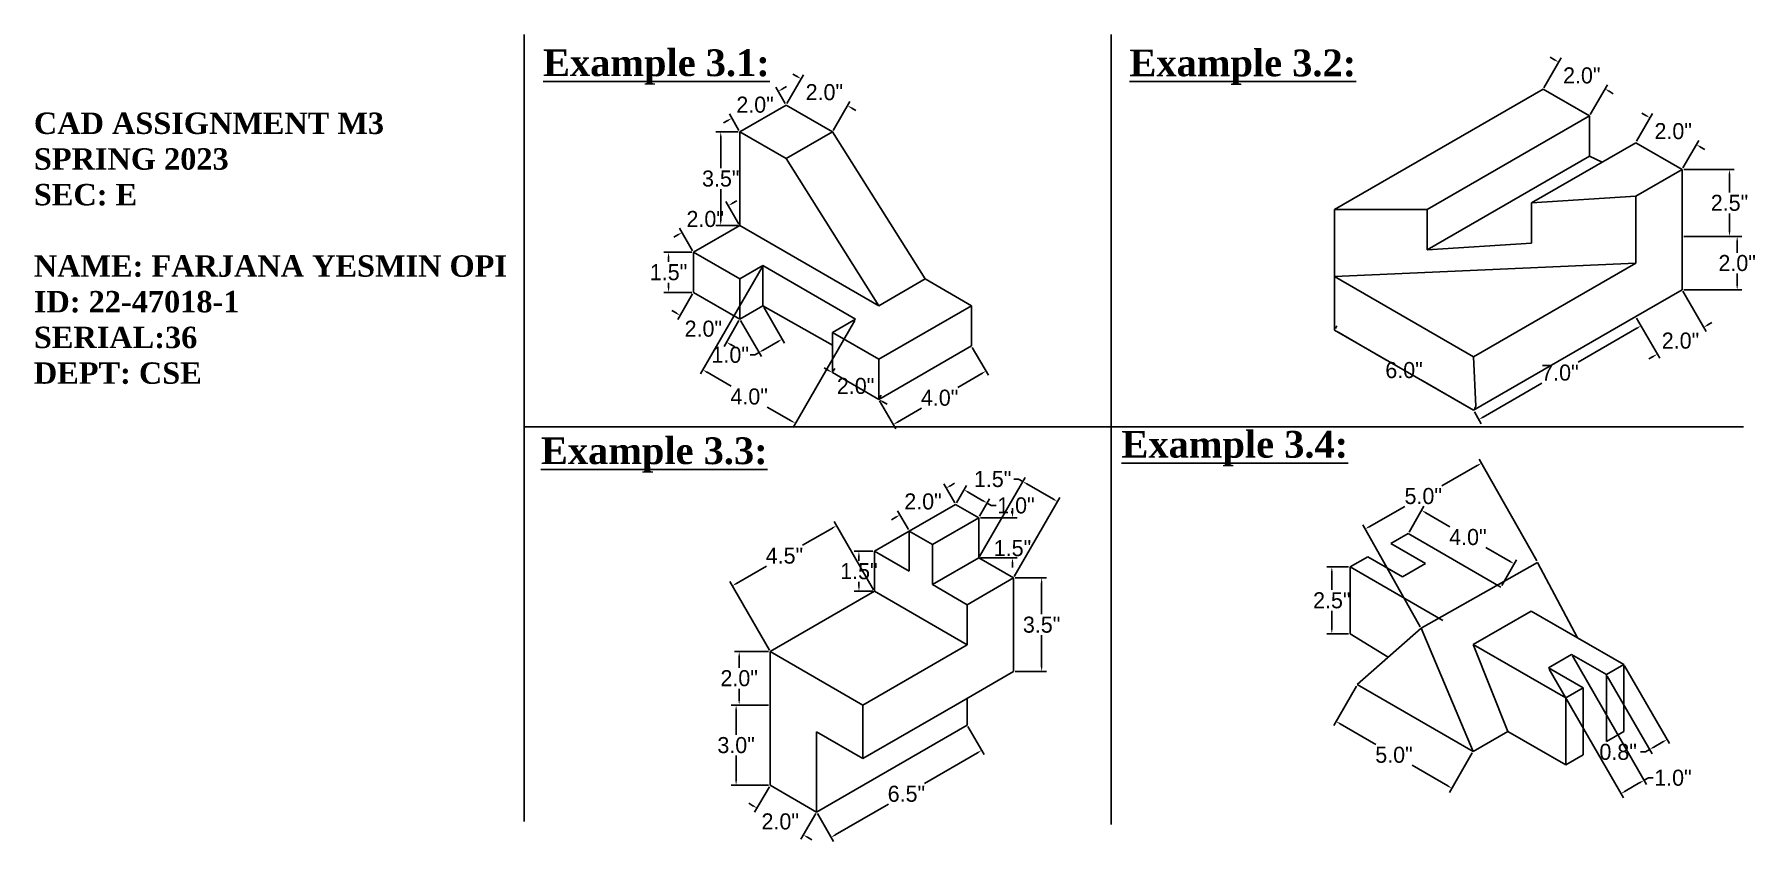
# Model space of a CAD drawing. Header units: inches. Extents: x 27.5 to 91.9, y 11.4 to 41.6.
import ezdxf

# ---------------------------------------------------------------- set-up
doc = ezdxf.new("R2010")
doc.units = ezdxf.units.IN
doc.header["$MEASUREMENT"] = 0
doc.dimstyles.get("Standard").update_dxf_attribs({"dimtxt": 0.6, "dimasz": 0.18, "dimexe": 0.18, "dimexo": 0.0625, "dimgap": 0.09, "dimtad": 0, "dimtih": 1, "dimtoh": 1, "dimdec": 1, "dimzin": 0, "dimdsep": 46, "dimlunit": 3, "dimtxsty": 'Standard', "dimcen": 0.09, "dimclrt": 5, "dimadec": 0, "dimazin": 0, "dimtfac": 1, "dimtdec": 1, "dimtofl": 0, "dimtmove": 0, "dimatfit": 3, "dimfxl": 1, "dimtolj": 1, "dimtzin": 0, "dimarcsym": 0})

# ---------------------------------------------------------------- blocks, each defined once
blk = doc.blocks.new('*D1')
at = {"color": 0, "lineweight": -2}
for p, q in [((55.646, 39.011), (56.269, 40.091)), ((56.024, 40.025), (55.868, 40.115)), ((57.378, 38.011), (58.001, 39.091)), ((58.067, 38.845), (58.223, 38.755))]:
    blk.add_line(p, q, dxfattribs=at)
at = {"color": 0}
for points in [[(56.039, 40.051), (56.009, 39.999), (56.179, 39.935)], [(58.082, 38.871), (58.052, 38.819), (57.911, 38.935)]]:
    blk.add_solid(points, dxfattribs=at)
at = {"layer": 'Defpoints', "color": 0}
for p in [(56.179, 39.935), (55.615, 38.957), (57.347, 37.957)]:
    blk.add_point(p, dxfattribs=at)
at = {"color": 5, "insert": (57.045, 39.435), "char_height": 0.6, "attachment_point": 5}
blk.add_mtext('\\A1;2.0"', dxfattribs=at)
blk = doc.blocks.new('*D2')
at = {"color": 0, "lineweight": -2}
for p, q in [((55.584, 39.011), (55.23, 39.623)), ((55.476, 39.557), (55.632, 39.647)), ((53.432, 38.377), (53.276, 38.287)), ((53.851, 38.011), (53.498, 38.623))]:
    blk.add_line(p, q, dxfattribs=at)
at = {"color": 0}
for points in [[(55.461, 39.583), (55.491, 39.531), (55.32, 39.467)], [(53.417, 38.403), (53.447, 38.351), (53.588, 38.467)]]:
    blk.add_solid(points, dxfattribs=at)
at = {"layer": 'Defpoints', "color": 0}
for p in [(55.615, 38.957), (53.588, 38.467), (53.883, 37.957)]:
    blk.add_point(p, dxfattribs=at)
at = {"color": 5, "insert": (54.454, 38.967), "char_height": 0.6, "attachment_point": 5}
blk.add_mtext('\\A1;2.0"', dxfattribs=at)
blk = doc.blocks.new('*D3')
at = {"color": 0, "lineweight": -2}
for p, q in [((53.82, 37.957), (52.991, 37.957)), ((53.171, 37.777), (53.171, 36.597)), ((53.171, 34.637), (53.171, 35.817)), ((53.82, 34.457), (52.991, 34.457))]:
    blk.add_line(p, q, dxfattribs=at)
at = {"color": 0}
for points in [[(53.141, 37.777), (53.201, 37.777), (53.171, 37.957)], [(53.141, 34.637), (53.201, 34.637), (53.171, 34.457)]]:
    blk.add_solid(points, dxfattribs=at)
at = {"layer": 'Defpoints', "color": 0}
for p in [(53.171, 37.957), (53.883, 37.957), (53.883, 34.457)]:
    blk.add_point(p, dxfattribs=at)
at = {"color": 5, "insert": (53.171, 36.207), "char_height": 0.6, "attachment_point": 5}
blk.add_mtext('\\A1;3.5"', dxfattribs=at)
blk = doc.blocks.new('*D4')
at = {"color": 0, "lineweight": -2}
for p, q in [((53.851, 34.511), (53.366, 35.352)), ((53.612, 35.286), (53.768, 35.376)), ((52.119, 33.511), (51.634, 34.352)), ((51.568, 34.106), (51.412, 34.016))]:
    blk.add_line(p, q, dxfattribs=at)
at = {"color": 0}
for points in [[(53.597, 35.312), (53.627, 35.26), (53.456, 35.196)], [(51.553, 34.132), (51.583, 34.08), (51.724, 34.196)]]:
    blk.add_solid(points, dxfattribs=at)
at = {"layer": 'Defpoints', "color": 0}
for p in [(53.456, 35.196), (53.883, 34.457), (52.151, 33.457)]:
    blk.add_point(p, dxfattribs=at)
at = {"color": 5, "insert": (52.59, 34.696), "char_height": 0.6, "attachment_point": 5}
blk.add_mtext('\\A1;2.0"', dxfattribs=at)
blk = doc.blocks.new('*D5')
at = {"color": 0, "lineweight": -2}
for p, q in [((52.088, 33.457), (51.04, 33.457)), ((51.22, 33.277), (51.22, 33.097)), ((51.22, 32.137), (51.22, 32.317)), ((52.088, 31.957), (51.04, 31.957))]:
    blk.add_line(p, q, dxfattribs=at)
at = {"color": 0}
for points in [[(51.19, 33.277), (51.25, 33.277), (51.22, 33.457)], [(51.19, 32.137), (51.25, 32.137), (51.22, 31.957)]]:
    blk.add_solid(points, dxfattribs=at)
at = {"layer": 'Defpoints', "color": 0}
for p in [(51.22, 33.457), (52.151, 33.457), (52.151, 31.957)]:
    blk.add_point(p, dxfattribs=at)
at = {"color": 5, "insert": (51.22, 32.707), "char_height": 0.6, "attachment_point": 5}
blk.add_mtext('\\A1;1.5"', dxfattribs=at)
blk = doc.blocks.new('*D6')
at = {"color": 0, "lineweight": -2}
for p, q in [((52.119, 31.903), (51.564, 30.94)), ((51.498, 31.186), (51.342, 31.276)), ((53.851, 30.903), (53.296, 29.94)), ((53.542, 30.006), (53.698, 29.916))]:
    blk.add_line(p, q, dxfattribs=at)
at = {"color": 0}
for points in [[(51.513, 31.212), (51.483, 31.16), (51.654, 31.096)], [(53.557, 30.032), (53.527, 29.98), (53.386, 30.096)]]:
    blk.add_solid(points, dxfattribs=at)
at = {"layer": 'Defpoints', "color": 0}
for p in [(52.151, 31.957), (53.883, 30.957), (53.386, 30.096)]:
    blk.add_point(p, dxfattribs=at)
at = {"color": 5, "insert": (52.52, 30.596), "char_height": 0.6, "attachment_point": 5}
blk.add_mtext('\\A1;2.0"', dxfattribs=at)
blk = doc.blocks.new('*D7')
at = {"color": 0, "lineweight": -2}
for p, q in [((54.78, 31.403), (55.558, 30.055)), ((53.914, 30.903), (54.692, 29.555)), ((54.602, 29.711), (54.446, 29.621)), ((55.312, 30.121), (54.758, 29.801)), ((54.446, 29.621), (54.266, 29.621))]:
    blk.add_line(p, q, dxfattribs=at)
at = {"color": 0}
for points in [[(54.743, 29.827), (54.773, 29.775), (54.602, 29.711)], [(55.297, 30.147), (55.327, 30.095), (55.468, 30.211)]]:
    blk.add_solid(points, dxfattribs=at)
at = {"layer": 'Defpoints', "color": 0}
for p in [(53.883, 30.957), (54.749, 31.457), (54.602, 29.711)]:
    blk.add_point(p, dxfattribs=at)
at = {"color": 5, "insert": (53.526, 29.621), "char_height": 0.6, "attachment_point": 5}
blk.add_mtext('\\A1;1.0"', dxfattribs=at)
blk = doc.blocks.new('*D9')
at = {"color": 0, "lineweight": -2}
for p, q in [((57.191, 29.047), (57.035, 29.137)), ((57.378, 29.011), (57.437, 29.113)), ((59.11, 28.011), (59.169, 28.113)), ((59.235, 27.867), (59.391, 27.777))]:
    blk.add_line(p, q, dxfattribs=at)
at = {"color": 0}
for points in [[(57.206, 29.073), (57.176, 29.021), (57.347, 28.957)], [(59.25, 27.893), (59.22, 27.841), (59.079, 27.957)]]:
    blk.add_solid(points, dxfattribs=at)
at = {"layer": 'Defpoints', "color": 0}
for p in [(57.347, 28.957), (59.079, 27.957), (59.079, 27.957)]:
    blk.add_point(p, dxfattribs=at)
at = {"color": 5, "insert": (58.213, 28.457), "char_height": 0.6, "attachment_point": 5}
blk.add_mtext('\\A1;2.0"', dxfattribs=at)
blk = doc.blocks.new('*D10')
at = {"color": 0, "lineweight": -2}
for p, q in [((62.574, 29.903), (63.176, 28.861)), ((62.93, 28.927), (62.029, 28.407)), ((59.11, 27.903), (59.711, 26.861)), ((59.777, 27.107), (60.678, 27.627))]:
    blk.add_line(p, q, dxfattribs=at)
at = {"color": 0}
for points in [[(62.915, 28.953), (62.945, 28.901), (63.086, 29.017)], [(59.762, 27.133), (59.792, 27.081), (59.621, 27.017)]]:
    blk.add_solid(points, dxfattribs=at)
at = {"layer": 'Defpoints', "color": 0}
for p in [(62.543, 29.957), (59.079, 27.957), (59.621, 27.017)]:
    blk.add_point(p, dxfattribs=at)
at = {"color": 5, "insert": (61.354, 28.017), "char_height": 0.6, "attachment_point": 5}
blk.add_mtext('\\A1;4.0"', dxfattribs=at)
blk = doc.blocks.new('*D11')
at = {"color": 0, "lineweight": -2}
for p, q in [((54.717, 32.903), (52.411, 28.907)), ((58.182, 30.903), (55.875, 26.907)), ((52.657, 28.973), (53.557, 28.453)), ((55.809, 27.153), (54.908, 27.673))]:
    blk.add_line(p, q, dxfattribs=at)
at = {"color": 0}
for points in [[(52.672, 28.999), (52.642, 28.947), (52.501, 29.063)], [(55.824, 27.179), (55.794, 27.127), (55.965, 27.063)]]:
    blk.add_solid(points, dxfattribs=at)
at = {"layer": 'Defpoints', "color": 0}
for p in [(54.749, 32.957), (58.213, 30.957), (55.965, 27.063)]:
    blk.add_point(p, dxfattribs=at)
at = {"color": 5, "insert": (54.233, 28.063), "char_height": 0.6, "attachment_point": 5}
blk.add_mtext('\\A1;4.0"', dxfattribs=at)
blk = doc.blocks.new('*D12')
at = {"color": 0, "lineweight": -2}
for p, q in [((83.945, 39.605), (84.587, 40.717)), ((84.342, 40.651), (84.186, 40.741)), ((85.677, 38.605), (86.319, 39.717)), ((86.385, 39.471), (86.541, 39.381))]:
    blk.add_line(p, q, dxfattribs=at)
at = {"color": 0}
for points in [[(84.357, 40.677), (84.327, 40.625), (84.497, 40.561)], [(86.4, 39.497), (86.37, 39.445), (86.229, 39.561)]]:
    blk.add_solid(points, dxfattribs=at)
at = {"layer": 'Defpoints', "color": 0}
for p in [(84.497, 40.561), (83.914, 39.55), (85.646, 38.55)]:
    blk.add_point(p, dxfattribs=at)
at = {"color": 5, "insert": (85.363, 40.061), "char_height": 0.6, "attachment_point": 5}
blk.add_mtext('\\A1;2.0"', dxfattribs=at)
blk = doc.blocks.new('*D13')
at = {"color": 0, "lineweight": -2}
for p, q in [((87.758, 38.569), (87.603, 38.659)), ((87.409, 37.605), (88.004, 38.635)), ((89.141, 36.605), (89.736, 37.635)), ((89.802, 37.389), (89.958, 37.299))]:
    blk.add_line(p, q, dxfattribs=at)
at = {"color": 0}
for points in [[(87.773, 38.595), (87.743, 38.543), (87.914, 38.479)], [(89.817, 37.415), (89.787, 37.363), (89.646, 37.479)]]:
    blk.add_solid(points, dxfattribs=at)
at = {"layer": 'Defpoints', "color": 0}
for p in [(87.378, 37.55), (89.646, 37.479), (89.11, 36.55)]:
    blk.add_point(p, dxfattribs=at)
at = {"color": 5, "insert": (88.78, 37.979), "char_height": 0.6, "attachment_point": 5}
blk.add_mtext('\\A1;2.0"', dxfattribs=at)
blk = doc.blocks.new('*D14')
at = {"color": 0, "lineweight": -2}
for p, q in [((89.173, 36.55), (91.065, 36.55)), ((90.885, 36.37), (90.885, 35.69)), ((90.885, 34.23), (90.885, 34.91)), ((89.173, 34.05), (91.065, 34.05))]:
    blk.add_line(p, q, dxfattribs=at)
at = {"color": 0}
for points in [[(90.855, 36.37), (90.915, 36.37), (90.885, 36.55)], [(90.855, 34.23), (90.915, 34.23), (90.885, 34.05)]]:
    blk.add_solid(points, dxfattribs=at)
at = {"layer": 'Defpoints', "color": 0}
for p in [(89.11, 36.55), (90.885, 36.55), (89.11, 34.05)]:
    blk.add_point(p, dxfattribs=at)
at = {"color": 5, "insert": (90.885, 35.3), "char_height": 0.6, "attachment_point": 5}
blk.add_mtext('\\A1;2.5"', dxfattribs=at)
blk = doc.blocks.new('*D15')
at = {"color": 0, "lineweight": -2}
for p, q in [((89.173, 34.05), (91.352, 34.05)), ((91.172, 33.87), (91.172, 33.44)), ((91.172, 32.23), (91.172, 32.66)), ((89.173, 32.05), (91.352, 32.05))]:
    blk.add_line(p, q, dxfattribs=at)
at = {"color": 0}
for points in [[(91.142, 33.87), (91.202, 33.87), (91.172, 34.05)], [(91.142, 32.23), (91.202, 32.23), (91.172, 32.05)]]:
    blk.add_solid(points, dxfattribs=at)
at = {"layer": 'Defpoints', "color": 0}
for p in [(89.11, 34.05), (91.172, 34.05), (89.11, 32.05)]:
    blk.add_point(p, dxfattribs=at)
at = {"color": 5, "insert": (91.172, 33.05), "char_height": 0.6, "attachment_point": 5}
blk.add_mtext('\\A1;2.0"', dxfattribs=at)
blk = doc.blocks.new('*D16')
at = {"color": 0, "lineweight": -2}
for p, q in [((89.141, 31.996), (90.009, 30.494)), ((87.409, 30.996), (88.277, 29.494)), ((90.074, 30.74), (90.23, 30.83)), ((88.031, 29.56), (87.875, 29.47))]:
    blk.add_line(p, q, dxfattribs=at)
at = {"color": 0}
for points in [[(90.059, 30.766), (90.089, 30.714), (89.919, 30.65)], [(88.016, 29.586), (88.046, 29.534), (88.187, 29.65)]]:
    blk.add_solid(points, dxfattribs=at)
at = {"layer": 'Defpoints', "color": 0}
for p in [(89.11, 32.05), (87.378, 31.05), (89.919, 30.65)]:
    blk.add_point(p, dxfattribs=at)
at = {"color": 5, "insert": (89.053, 30.15), "char_height": 0.6, "attachment_point": 5}
blk.add_mtext('\\A1;2.0"', dxfattribs=at)
blk = doc.blocks.new('*D17')
at = {"color": 0, "lineweight": -2}
for p, q in [((87.409, 30.996), (87.667, 30.549)), ((87.422, 30.615), (85.222, 29.345)), ((81.671, 27.295), (83.871, 28.565)), ((81.347, 27.496), (81.605, 27.049))]:
    blk.add_line(p, q, dxfattribs=at)
at = {"color": 0}
for points in [[(87.407, 30.641), (87.437, 30.589), (87.577, 30.705)], [(81.656, 27.321), (81.686, 27.269), (81.515, 27.205)]]:
    blk.add_solid(points, dxfattribs=at)
at = {"layer": 'Defpoints', "color": 0}
for p in [(87.378, 31.05), (81.316, 27.55), (81.515, 27.205)]:
    blk.add_point(p, dxfattribs=at)
at = {"color": 5, "insert": (84.546, 28.955), "char_height": 0.6, "attachment_point": 5}
blk.add_mtext('\\A1;7.0"', dxfattribs=at)
blk = doc.blocks.new('*D18')
at = {"color": 0, "lineweight": -2}
for p, q in [((76.151, 30.605), (76.21, 30.706)), ((76.276, 30.46), (78.042, 29.44)), ((81.16, 27.64), (79.393, 28.66)), ((81.347, 27.605), (81.406, 27.706))]:
    blk.add_line(p, q, dxfattribs=at)
at = {"color": 0}
for points in [[(76.291, 30.486), (76.261, 30.435), (76.12, 30.55)], [(81.175, 27.666), (81.145, 27.615), (81.316, 27.55)]]:
    blk.add_solid(points, dxfattribs=at)
at = {"layer": 'Defpoints', "color": 0}
for p in [(76.12, 30.55), (81.316, 27.55), (81.316, 27.55)]:
    blk.add_point(p, dxfattribs=at)
at = {"color": 5, "insert": (78.718, 29.05), "char_height": 0.6, "attachment_point": 5}
blk.add_mtext('\\A1;6.0"', dxfattribs=at)
blk = doc.blocks.new('*D19')
at = {"color": 0, "lineweight": -2}
for p, q in [((61.918, 24.09), (61.509, 24.797)), ((61.755, 24.731), (61.911, 24.821)), ((59.711, 23.551), (59.556, 23.461)), ((60.186, 23.09), (59.777, 23.797))]:
    blk.add_line(p, q, dxfattribs=at)
at = {"color": 0}
for points in [[(61.74, 24.757), (61.77, 24.705), (61.599, 24.641)], [(59.696, 23.577), (59.726, 23.525), (59.867, 23.641)]]:
    blk.add_solid(points, dxfattribs=at)
at = {"layer": 'Defpoints', "color": 0}
for p in [(61.949, 24.036), (59.867, 23.641), (60.217, 23.036)]:
    blk.add_point(p, dxfattribs=at)
at = {"color": 5, "insert": (60.733, 24.141), "char_height": 0.6, "attachment_point": 5}
blk.add_mtext('\\A1;2.0"', dxfattribs=at)
blk = doc.blocks.new('*D20')
at = {"color": 0, "lineweight": -2}
for p, q in [((61.98, 24.09), (62.355, 24.739)), ((62.421, 24.493), (62.975, 24.173)), ((62.846, 23.59), (63.221, 24.239)), ((63.131, 24.083), (63.287, 23.993)), ((63.287, 23.993), (63.467, 23.993))]:
    blk.add_line(p, q, dxfattribs=at)
at = {"color": 0}
for points in [[(62.436, 24.519), (62.406, 24.467), (62.265, 24.583)], [(62.99, 24.199), (62.96, 24.147), (63.131, 24.083)]]:
    blk.add_solid(points, dxfattribs=at)
at = {"layer": 'Defpoints', "color": 0}
for p in [(61.949, 24.036), (63.131, 24.083), (62.815, 23.536)]:
    blk.add_point(p, dxfattribs=at)
at = {"color": 5, "insert": (64.207, 23.993), "char_height": 0.6, "attachment_point": 5}
blk.add_mtext('\\A1;1.0"', dxfattribs=at)
blk = doc.blocks.new('*D21')
at = {"color": 0, "lineweight": -2}
for p, q in [((64.078, 23.716), (64.078, 23.896)), ((62.878, 23.536), (64.258, 23.536)), ((62.878, 22.036), (64.258, 22.036)), ((64.078, 21.856), (64.078, 21.676))]:
    blk.add_line(p, q, dxfattribs=at)
at = {"color": 0}
for points in [[(64.048, 23.716), (64.108, 23.716), (64.078, 23.536)], [(64.048, 21.856), (64.108, 21.856), (64.078, 22.036)]]:
    blk.add_solid(points, dxfattribs=at)
at = {"layer": 'Defpoints', "color": 0}
for p in [(62.815, 23.536), (64.078, 23.536), (62.815, 22.036)]:
    blk.add_point(p, dxfattribs=at)
at = {"color": 5, "insert": (64.078, 22.396), "char_height": 0.6, "attachment_point": 5}
blk.add_mtext('\\A1;1.5"', dxfattribs=at)
blk = doc.blocks.new('*D22')
at = {"color": 0, "lineweight": -2}
for p, q in [((62.846, 22.09), (64.553, 25.045)), ((64.307, 24.979), (64.127, 24.979)), ((64.463, 24.889), (64.307, 24.979)), ((65.606, 24.229), (64.619, 24.799)), ((64.145, 21.34), (65.852, 24.295))]:
    blk.add_line(p, q, dxfattribs=at)
at = {"color": 0}
for points in [[(64.634, 24.825), (64.604, 24.773), (64.463, 24.889)], [(65.621, 24.255), (65.591, 24.203), (65.762, 24.139)]]:
    blk.add_solid(points, dxfattribs=at)
at = {"layer": 'Defpoints', "color": 0}
for p in [(64.463, 24.889), (62.815, 22.036), (64.114, 21.286)]:
    blk.add_point(p, dxfattribs=at)
at = {"color": 5, "insert": (63.337, 24.979), "char_height": 0.6, "attachment_point": 5}
blk.add_mtext('\\A1;1.5"', dxfattribs=at)
blk = doc.blocks.new('*D23')
at = {"color": 0, "lineweight": -2}
for p, q in [((64.177, 21.286), (65.348, 21.286)), ((65.168, 21.106), (65.168, 19.926)), ((65.168, 17.966), (65.168, 19.146)), ((64.177, 17.786), (65.348, 17.786))]:
    blk.add_line(p, q, dxfattribs=at)
at = {"color": 0}
for points in [[(65.138, 21.106), (65.198, 21.106), (65.168, 21.286)], [(65.138, 17.966), (65.198, 17.966), (65.168, 17.786)]]:
    blk.add_solid(points, dxfattribs=at)
at = {"layer": 'Defpoints', "color": 0}
for p in [(64.114, 21.286), (65.168, 21.286), (64.114, 17.786)]:
    blk.add_point(p, dxfattribs=at)
at = {"color": 5, "insert": (65.168, 19.536), "char_height": 0.6, "attachment_point": 5}
blk.add_mtext('\\A1;3.5"', dxfattribs=at)
blk = doc.blocks.new('*D24')
at = {"color": 0, "lineweight": -2}
for p, q in [((58.855, 22.286), (58.157, 22.286)), ((58.337, 22.106), (58.337, 21.926)), ((58.855, 20.786), (58.157, 20.786)), ((58.337, 20.966), (58.337, 21.146))]:
    blk.add_line(p, q, dxfattribs=at)
at = {"color": 0}
for points in [[(58.307, 22.106), (58.367, 22.106), (58.337, 22.286)], [(58.307, 20.966), (58.367, 20.966), (58.337, 20.786)]]:
    blk.add_solid(points, dxfattribs=at)
at = {"layer": 'Defpoints', "color": 0}
for p in [(58.918, 22.286), (58.337, 20.786), (58.918, 20.786)]:
    blk.add_point(p, dxfattribs=at)
at = {"color": 5, "insert": (58.337, 21.536), "char_height": 0.6, "attachment_point": 5}
blk.add_mtext('\\A1;1.5"', dxfattribs=at)
blk = doc.blocks.new('*D25')
at = {"color": 0, "lineweight": -2}
for p, q in [((58.887, 20.84), (57.41, 23.397)), ((57.344, 23.151), (56.227, 22.506)), ((53.759, 21.081), (54.876, 21.726)), ((54.99, 18.59), (53.513, 21.147))]:
    blk.add_line(p, q, dxfattribs=at)
at = {"color": 0}
for points in [[(57.329, 23.177), (57.359, 23.125), (57.5, 23.241)], [(53.744, 21.107), (53.774, 21.055), (53.603, 20.991)]]:
    blk.add_solid(points, dxfattribs=at)
at = {"layer": 'Defpoints', "color": 0}
for p in [(53.603, 20.991), (58.918, 20.786), (55.021, 18.536)]:
    blk.add_point(p, dxfattribs=at)
at = {"color": 5, "insert": (55.552, 22.116), "char_height": 0.6, "attachment_point": 5}
blk.add_mtext('\\A1;4.5"', dxfattribs=at)
blk = doc.blocks.new('*D26')
at = {"color": 0, "lineweight": -2}
for p, q in [((54.958, 18.536), (53.68, 18.536)), ((53.86, 18.356), (53.86, 17.926)), ((53.86, 16.716), (53.86, 17.146)), ((54.958, 16.536), (53.68, 16.536))]:
    blk.add_line(p, q, dxfattribs=at)
at = {"color": 0}
for points in [[(53.83, 18.356), (53.89, 18.356), (53.86, 18.536)], [(53.83, 16.716), (53.89, 16.716), (53.86, 16.536)]]:
    blk.add_solid(points, dxfattribs=at)
at = {"layer": 'Defpoints', "color": 0}
for p in [(53.86, 18.536), (55.021, 18.536), (55.021, 16.536)]:
    blk.add_point(p, dxfattribs=at)
at = {"color": 5, "insert": (53.86, 17.536), "char_height": 0.6, "attachment_point": 5}
blk.add_mtext('\\A1;2.0"', dxfattribs=at)
blk = doc.blocks.new('*D27')
at = {"color": 0, "lineweight": -2}
for p, q in [((54.958, 16.536), (53.565, 16.536)), ((53.745, 16.356), (53.745, 15.426)), ((53.745, 13.716), (53.745, 14.646)), ((54.958, 13.536), (53.565, 13.536))]:
    blk.add_line(p, q, dxfattribs=at)
at = {"color": 0}
for points in [[(53.715, 16.356), (53.775, 16.356), (53.745, 16.536)], [(53.715, 13.716), (53.775, 13.716), (53.745, 13.536)]]:
    blk.add_solid(points, dxfattribs=at)
at = {"layer": 'Defpoints', "color": 0}
for p in [(55.021, 16.536), (53.745, 13.536), (55.021, 13.536)]:
    blk.add_point(p, dxfattribs=at)
at = {"color": 5, "insert": (53.745, 15.036), "char_height": 0.6, "attachment_point": 5}
blk.add_mtext('\\A1;3.0"', dxfattribs=at)
blk = doc.blocks.new('*D28')
at = {"color": 0, "lineweight": -2}
for p, q in [((54.99, 13.482), (54.439, 12.528)), ((54.373, 12.774), (54.217, 12.864)), ((56.722, 12.482), (56.171, 11.528)), ((56.417, 11.594), (56.573, 11.504))]:
    blk.add_line(p, q, dxfattribs=at)
at = {"color": 0}
for points in [[(54.388, 12.8), (54.358, 12.748), (54.529, 12.684)], [(56.432, 11.62), (56.402, 11.568), (56.261, 11.684)]]:
    blk.add_solid(points, dxfattribs=at)
at = {"layer": 'Defpoints', "color": 0}
for p in [(55.021, 13.536), (54.529, 12.684), (56.753, 12.536)]:
    blk.add_point(p, dxfattribs=at)
at = {"color": 5, "insert": (55.395, 12.184), "char_height": 0.6, "attachment_point": 5}
blk.add_mtext('\\A1;2.0"', dxfattribs=at)
blk = doc.blocks.new('*D29')
at = {"color": 0, "lineweight": -2}
for p, q in [((62.413, 15.732), (63.017, 14.686)), ((62.771, 14.752), (60.788, 13.607)), ((56.784, 12.482), (57.388, 11.436)), ((57.454, 11.682), (59.437, 12.827))]:
    blk.add_line(p, q, dxfattribs=at)
at = {"color": 0}
for points in [[(62.756, 14.778), (62.786, 14.726), (62.927, 14.842)], [(57.439, 11.708), (57.469, 11.656), (57.298, 11.592)]]:
    blk.add_solid(points, dxfattribs=at)
at = {"layer": 'Defpoints', "color": 0}
for p in [(62.382, 15.786), (56.753, 12.536), (57.298, 11.592)]:
    blk.add_point(p, dxfattribs=at)
at = {"color": 5, "insert": (60.112, 13.217), "char_height": 0.6, "attachment_point": 5}
blk.add_mtext('\\A1;6.5"', dxfattribs=at)
blk = doc.blocks.new('*D30')
at = {"color": 0, "lineweight": -2}
for p, q in [((78.906, 23.002), (79.463, 23.967)), ((79.529, 23.721), (80.429, 23.201)), ((82.681, 21.901), (81.78, 22.421)), ((82.37, 21.002), (82.927, 21.967))]:
    blk.add_line(p, q, dxfattribs=at)
at = {"color": 0}
for points in [[(79.544, 23.747), (79.514, 23.695), (79.373, 23.811)], [(82.696, 21.927), (82.666, 21.875), (82.837, 21.811)]]:
    blk.add_solid(points, dxfattribs=at)
at = {"layer": 'Defpoints', "color": 0}
for p in [(78.874, 22.947), (82.837, 21.811), (82.338, 20.947)]:
    blk.add_point(p, dxfattribs=at)
at = {"color": 5, "insert": (81.105, 22.811), "char_height": 0.6, "attachment_point": 5}
blk.add_mtext('\\A1;4.0"', dxfattribs=at)
blk = doc.blocks.new('*D31')
at = {"color": 0, "lineweight": -2}
for p, q in [((76.647, 21.697), (75.837, 21.697)), ((76.017, 21.517), (76.017, 20.837)), ((76.017, 19.377), (76.017, 20.057)), ((76.647, 19.197), (75.837, 19.197))]:
    blk.add_line(p, q, dxfattribs=at)
at = {"color": 0}
for points in [[(75.987, 21.517), (76.047, 21.517), (76.017, 21.697)], [(75.987, 19.377), (76.047, 19.377), (76.017, 19.197)]]:
    blk.add_solid(points, dxfattribs=at)
at = {"layer": 'Defpoints', "color": 0}
for p in [(76.709, 21.697), (76.017, 19.197), (76.709, 19.197)]:
    blk.add_point(p, dxfattribs=at)
at = {"color": 5, "insert": (76.017, 20.447), "char_height": 0.6, "attachment_point": 5}
blk.add_mtext('\\A1;2.5"', dxfattribs=at)
blk = doc.blocks.new('*D32')
at = {"color": 0, "lineweight": -2}
for p, q in [((81.456, 25.485), (80.126, 24.733)), ((83.678, 21.922), (81.524, 25.73)), ((77.417, 23.201), (78.747, 23.953)), ((79.325, 19.461), (77.172, 23.269))]:
    blk.add_line(p, q, dxfattribs=at)
at = {"color": 0}
for points in [[(81.441, 25.511), (81.471, 25.459), (81.612, 25.574)], [(77.402, 23.227), (77.432, 23.175), (77.26, 23.112)]]:
    blk.add_solid(points, dxfattribs=at)
at = {"layer": 'Defpoints', "color": 0}
for p in [(77.26, 23.112), (83.708, 21.868), (79.356, 19.406)]:
    blk.add_point(p, dxfattribs=at)
at = {"color": 5, "insert": (79.436, 24.343), "char_height": 0.6, "attachment_point": 5}
blk.add_mtext('\\A1;5.0"', dxfattribs=at)
blk = doc.blocks.new('*D33')
at = {"color": 0, "lineweight": -2}
for p, q in [((76.94, 17.246), (76.087, 15.768)), ((76.333, 15.834), (77.666, 15.064)), ((80.351, 13.514), (79.017, 14.284)), ((81.27, 14.746), (80.417, 13.268))]:
    blk.add_line(p, q, dxfattribs=at)
at = {"color": 0}
for points in [[(76.348, 15.86), (76.318, 15.808), (76.177, 15.924)], [(80.366, 13.54), (80.336, 13.488), (80.507, 13.424)]]:
    blk.add_solid(points, dxfattribs=at)
at = {"layer": 'Defpoints', "color": 0}
for p in [(76.971, 17.3), (76.177, 15.924), (81.302, 14.8)]:
    blk.add_point(p, dxfattribs=at)
at = {"color": 5, "insert": (78.342, 14.674), "char_height": 0.6, "attachment_point": 5}
blk.add_mtext('\\A1;5.0"', dxfattribs=at)
blk = doc.blocks.new('*D34')
at = {"color": 0, "lineweight": -2}
for p, q in [((85.013, 18.371), (87.785, 13.57)), ((84.147, 17.871), (86.919, 13.07)), ((86.985, 13.316), (87.539, 13.636)), ((87.695, 13.726), (87.851, 13.816)), ((87.851, 13.816), (88.031, 13.816))]:
    blk.add_line(p, q, dxfattribs=at)
at = {"color": 0}
for points in [[(87.524, 13.662), (87.554, 13.61), (87.695, 13.726)], [(86.97, 13.342), (87, 13.29), (86.829, 13.226)]]:
    blk.add_solid(points, dxfattribs=at)
at = {"layer": 'Defpoints', "color": 0}
for p in [(84.982, 18.425), (84.116, 17.925), (87.695, 13.726)]:
    blk.add_point(p, dxfattribs=at)
at = {"color": 5, "insert": (88.771, 13.816), "char_height": 0.6, "attachment_point": 5}
blk.add_mtext('\\A1;1.0"', dxfattribs=at)
blk = doc.blocks.new('*D35')
at = {"color": 0, "lineweight": -2}
for p, q in [((86.312, 17.621), (87.988, 14.718)), ((86.962, 17.996), (88.638, 15.093)), ((87.898, 14.874), (87.743, 14.784)), ((88.392, 15.159), (88.054, 14.964)), ((87.743, 14.784), (87.563, 14.784))]:
    blk.add_line(p, q, dxfattribs=at)
at = {"color": 0}
for points in [[(88.039, 14.99), (88.069, 14.938), (87.898, 14.874)], [(88.377, 15.185), (88.407, 15.133), (88.548, 15.249)]]:
    blk.add_solid(points, dxfattribs=at)
at = {"layer": 'Defpoints', "color": 0}
for p in [(86.931, 18.05), (86.281, 17.675), (87.898, 14.874)]:
    blk.add_point(p, dxfattribs=at)
at = {"color": 5, "insert": (86.723, 14.784), "char_height": 0.6, "attachment_point": 5}
blk.add_mtext('\\A1;0.8"', dxfattribs=at)

msp = doc.modelspace()

# ---------------------------------------------------------------- linework, layer by layer
for p, q in [((45.818, 39.032), (45.818, 41.594)), ((67.765, 38.194), (67.765, 41.594)), ((76.12, 35.05), (83.914, 39.55)), ((83.914, 39.55), (85.646, 38.55)), ((45.818, 26.928), (45.818, 39.032)), ((53.883, 37.957), (55.615, 38.957)), ((55.615, 38.957), (57.347, 37.957)), ((67.765, 38.194), (67.765, 13.878)), ((85.646, 38.55), (79.584, 35.05)), ((85.646, 38.55), (85.646, 37.05)), ((53.883, 34.457), (53.883, 37.957)), ((55.615, 36.957), (53.883, 37.957)), ((57.347, 37.957), (55.615, 36.957)), ((57.347, 37.957), (60.811, 32.457)), ((87.378, 37.55), (83.481, 35.3)), ((89.11, 36.55), (87.378, 37.55)), ((55.615, 36.957), (59.079, 31.457)), ((85.646, 37.05), (79.584, 33.55)), ((85.646, 37.05), (86.121, 36.825)), ((89.11, 36.55), (87.378, 35.55)), ((89.11, 34.05), (89.11, 36.55)), ((83.481, 35.3), (87.378, 35.55)), ((87.378, 35.55), (87.378, 33.05)), ((76.12, 32.55), (76.12, 35.05)), ((76.12, 35.05), (79.584, 35.05)), ((79.584, 35.05), (79.584, 33.55)), ((83.481, 35.3), (83.481, 33.8)), ((52.151, 33.457), (53.883, 34.457)), ((53.883, 34.457), (59.079, 31.457)), ((79.584, 33.55), (83.481, 33.8)), ((89.11, 32.05), (89.11, 34.05)), ((52.151, 31.957), (52.151, 33.457)), ((52.151, 33.457), (53.883, 32.457)), ((54.749, 32.957), (53.883, 32.457)), ((58.213, 30.957), (54.749, 32.957)), ((54.749, 31.457), (54.749, 32.957)), ((76.12, 32.55), (87.378, 33.05)), ((87.378, 33.05), (81.316, 29.55)), ((53.883, 32.457), (53.883, 30.957)), ((59.079, 31.457), (60.811, 32.457)), ((60.811, 32.457), (62.543, 31.457)), ((81.316, 29.55), (76.12, 32.55)), ((76.12, 32.55), (76.12, 30.55)), ((53.883, 30.957), (52.151, 31.957)), ((87.378, 31.05), (89.11, 32.05)), ((53.883, 30.957), (54.749, 31.457)), ((54.749, 31.457), (57.347, 29.985)), ((57.347, 30.457), (58.213, 30.957)), ((62.543, 31.457), (59.079, 29.457)), ((62.543, 29.957), (62.543, 31.457)), ((81.316, 27.55), (87.378, 31.05)), ((57.347, 28.957), (57.347, 30.457)), ((57.347, 30.457), (59.079, 29.457)), ((76.12, 30.55), (81.316, 27.55)), ((59.079, 27.957), (62.543, 29.957)), ((59.079, 29.457), (59.079, 27.957)), ((81.406, 27.706), (81.316, 29.55)), ((59.079, 27.957), (57.347, 28.957)), ((45.818, 26.928), (91.41, 26.928)), ((45.818, 26.928), (45.818, 13.53)), ((60.733, 26.928), (46.428, 26.928)), ((60.217, 23.036), (61.949, 24.036)), ((61.949, 24.036), (62.815, 23.536)), ((62.815, 23.536), (61.083, 22.536)), ((62.815, 23.536), (62.815, 22.036)), ((58.918, 22.286), (60.217, 23.036)), ((61.083, 22.536), (60.217, 23.036)), ((60.217, 23.036), (60.217, 21.536)), ((78.225, 22.572), (78.874, 22.947)), ((79.524, 21.822), (78.225, 22.572)), ((78.874, 22.947), (82.338, 20.947)), ((58.918, 20.786), (58.918, 22.286)), ((58.918, 22.286), (60.217, 21.536)), ((61.083, 22.536), (61.083, 21.036)), ((61.083, 21.036), (62.815, 22.036)), ((62.815, 22.036), (64.114, 21.286)), ((76.709, 21.697), (77.359, 22.072)), ((77.359, 22.072), (78.658, 21.322)), ((62.382, 20.286), (64.114, 21.286)), ((64.114, 21.286), (64.114, 17.786)), ((80.173, 19.697), (76.709, 21.697)), ((76.709, 21.697), (76.709, 19.197)), ((78.658, 21.322), (79.524, 21.822)), ((79.356, 19.406), (83.708, 21.868)), ((83.708, 21.868), (85.199, 19.05)), ((55.021, 18.536), (58.918, 20.786)), ((58.918, 20.786), (62.382, 18.786)), ((62.382, 20.286), (61.083, 21.036)), ((62.382, 18.786), (62.382, 20.286)), ((83.467, 20.05), (81.302, 18.8)), ((86.931, 18.05), (83.467, 20.05)), ((76.971, 17.3), (79.356, 19.406)), ((81.302, 14.8), (79.356, 19.406)), ((58.485, 16.536), (62.382, 18.786)), ((76.709, 19.197), (78.126, 18.32)), ((81.302, 18.8), (84.766, 16.8)), ((81.302, 18.8), (82.601, 15.55)), ((55.021, 16.536), (55.021, 18.536)), ((55.021, 18.536), (58.485, 16.536)), ((84.116, 17.925), (84.982, 18.425)), ((84.982, 18.425), (86.281, 17.675)), ((86.281, 17.675), (86.931, 18.05)), ((86.931, 15.55), (86.931, 18.05)), ((61.949, 16.536), (64.114, 17.786)), ((85.415, 17.175), (84.116, 17.925)), ((86.281, 17.675), (86.281, 15.175)), ((62.382, 15.786), (62.382, 16.786)), ((81.302, 14.8), (76.971, 17.3)), ((84.766, 16.8), (85.415, 17.175)), ((84.766, 14.3), (84.766, 16.8)), ((85.415, 17.175), (85.415, 14.675)), ((55.021, 13.536), (55.021, 16.536)), ((58.485, 14.536), (58.485, 16.536)), ((58.485, 14.536), (61.949, 16.536)), ((56.753, 12.536), (62.382, 15.786)), ((56.753, 12.536), (56.753, 15.536)), ((56.753, 15.536), (58.485, 14.536)), ((82.601, 15.55), (81.302, 14.8)), ((84.766, 14.3), (82.601, 15.55)), ((86.281, 15.175), (86.931, 15.55)), ((85.415, 14.675), (84.766, 14.3)), ((45.818, 13.53), (45.818, 12.179)), ((56.753, 12.536), (55.021, 13.536)), ((67.765, 13.878), (67.765, 12.077))]:
    msp.add_line(p, q)

# ---------------------------------------------------------------- texts
at = {"attachment_point": 1}
for s, insert, char_height in [('{\\fTimes New Roman|b1|i0|c0|p18;\\LExample 3.1:}', (46.527, 41.038), 1), ('{\\fTimes New Roman|b1|i0|c0|p18;\\LExample 3.2:}', (68.452, 41.032), 1), ('{\\fTimes New Roman|b1|i0|c0|p18;\\C240;CAD ASSIGNMENT M3\\PSPRING 2023\\PSEC: E\\P\\PNAME: FARJANA YESMIN OPI\\PID: 22-47018-1\\PSERIAL:36\\PDEPT: CSE}', (27.491, 38.676), 0.8), ('{\\fTimes New Roman|b1|i0|c0|p18;\\LExample 3.3:}', (46.448, 26.539), 1), ('{\\fTimes New Roman|b1|i0|c0|p18;\\LExample 3.4:}', (68.153, 26.78), 1)]:
    msp.add_mtext(s, dxfattribs=dict(at, insert=insert, char_height=char_height))

# ---------------------------------------------------------------- dimensions: what is measured, and where the dimension line sits
for p1, p2, distance, picture, middle in [((85.646, 38.55), (83.914, 39.55), -1.167, '*D12', (85.363, 40.061)), ((57.347, 37.957), (55.615, 38.957), -1.129, '*D1', (57.045, 39.435)), ((55.615, 38.957), (53.883, 37.957), -0.59, '*D2', (54.454, 38.967)), ((87.378, 37.55), (89.11, 36.55), 1.073, '*D13', (88.78, 37.979)), ((53.883, 34.457), (53.883, 37.957), 0.711, '*D3', (53.171, 36.207)), ((89.11, 34.05), (89.11, 36.55), -1.775, '*D14', (90.885, 35.3)), ((52.151, 33.457), (53.883, 34.457), 0.854, '*D4', (52.59, 34.696)), ((89.11, 32.05), (89.11, 34.05), -2.062, '*D15', (91.172, 33.05)), ((52.151, 31.957), (52.151, 33.457), 0.931, '*D5', (51.22, 32.707)), ((54.749, 32.957), (58.213, 30.957), -4.496, '*D11', (54.233, 28.063)), ((52.151, 31.957), (53.883, 30.957), -0.994, '*D6', (52.52, 30.596)), ((87.378, 31.05), (89.11, 32.05), -1.617, '*D16', (89.053, 30.15)), ((54.749, 31.457), (53.883, 30.957), 1.439, '*D7', (53.526, 29.621)), ((87.378, 31.05), (81.316, 27.55), 0.399, '*D17', (84.546, 28.955)), ((76.12, 30.55), (81.316, 27.55), 0, '*D18', (78.718, 29.05)), ((62.543, 29.957), (59.079, 27.957), 1.085, '*D10', (61.354, 28.017)), ((57.347, 28.957), (59.079, 27.957), 0, '*D9', (58.213, 28.457)), ((64.114, 21.286), (62.815, 22.036), -3.295, '*D22', (63.337, 24.979)), ((83.708, 21.868), (79.356, 19.406), -4.257, '*D32', (79.436, 24.343)), ((61.949, 24.036), (60.217, 23.036), -0.699, '*D19', (60.733, 24.141)), ((61.949, 24.036), (62.815, 23.536), 0.632, '*D20', (64.207, 23.993)), ((78.874, 22.947), (82.338, 20.947), 0.997, '*D30', (81.105, 22.811)), ((58.918, 20.786), (55.021, 18.536), -2.835, '*D25', (55.552, 22.116)), ((58.918, 22.286), (58.918, 20.786), -0.581, '*D24', (58.337, 21.536)), ((64.114, 17.786), (64.114, 21.286), -1.054, '*D23', (65.168, 19.536)), ((76.709, 21.697), (76.709, 19.197), -0.692, '*D31', (76.017, 20.447)), ((55.021, 16.536), (55.021, 18.536), 1.161, '*D26', (53.86, 17.536)), ((84.116, 17.925), (84.982, 18.425), -5.426, '*D34', (88.771, 13.816)), ((86.931, 18.05), (86.281, 17.675), 3.235, '*D35', (86.723, 14.784)), ((81.302, 14.8), (76.971, 17.3), 1.589, '*D33', (78.342, 14.674)), ((55.021, 16.536), (55.021, 13.536), -1.276, '*D27', (53.745, 15.036)), ((62.382, 15.786), (56.753, 12.536), 1.09, '*D29', (60.112, 13.217)), ((56.753, 12.536), (55.021, 13.536), 0.984, '*D28', (55.395, 12.184))]:
    dim = msp.add_aligned_dim(p1=p1, p2=p2, distance=distance, dimstyle='Standard')
    dim.commit()
    dim.dimension.update_dxf_attribs({"geometry": picture, "text_midpoint": middle})
dim = msp.add_linear_dim(base=(64.078, 23.536), p1=(62.815, 22.036), p2=(62.815, 23.536), angle=90, dimstyle='Standard')
dim.commit()
dim.dimension.update_dxf_attribs({"geometry": '*D21', "text_midpoint": (64.078, 22.396), "dimtype": 161})

doc.saveas('drawing.dxf')
